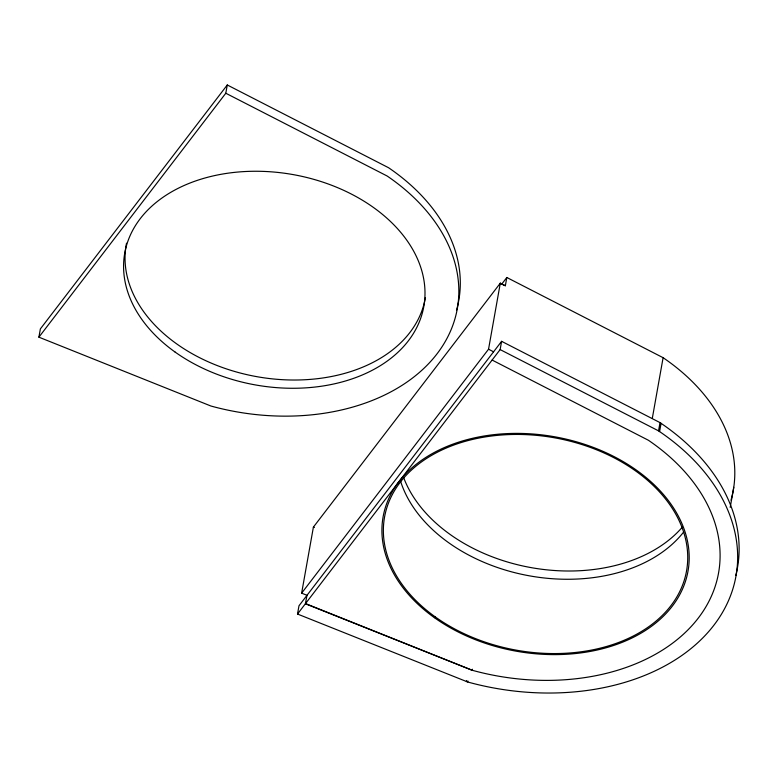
<?xml version="1.0" encoding="UTF-8"?>
<svg xmlns="http://www.w3.org/2000/svg" width="778" height="778" viewBox="0 0 778 778"><rect width="100%" height="100%" fill="white"/><g stroke="black" fill="none" stroke-linecap="round" stroke-linejoin="round"><path stroke-width="1.17" d="M227.273 84.977L225.805 93.234L387.143 176.013A199.372 140.234 10.1 0 1 437.051 353.805A199.372 140.234 10.1 0 1 210.916 406.019L38.9 337.166L40.368 328.919L227.273 84.977L388.611 167.756A199.372 140.234 10.1 0 1 456.511 310.208M297.517 614.037L305.375 603.777L307.009 595.306L501.606 341.328L660.016 422.61L661.067 423.329L659.598 431.586A217.072 152.683 10.1 0 1 713.941 625.152A217.072 152.683 10.1 0 1 467.724 682.005L297.517 614.037L298.985 605.78L306.843 595.52M307.009 595.306L301.631 593.157L313.398 527.105L500.303 283.163L505.35 285.75L506.818 277.493L663.109 357.695A199.372 140.234 10.1 0 1 731.009 500.147M301.631 593.157L488.545 349.215L500.303 283.163M492.114 360.058L648.405 440.26A199.372 140.234 10.1 0 1 698.313 618.043A199.372 140.234 10.1 0 1 472.178 670.257L305.54 603.563L500.137 349.585L501.606 341.328M466.411 681.635L466.596 680.604M467.724 682.005L467.909 680.974M472.363 669.226L472.178 670.257L305.375 603.777M652.353 418.068L663.109 357.695M659.598 431.586L658.548 430.866L660.016 422.61M730.202 507.382L733.761 487.31M38.9 337.166L225.805 93.234M501.645 284.242L506.818 277.493M313.398 527.105L314.409 527.513M500.137 283.387L505.35 285.75M500.137 349.585L658.548 430.866M488.545 349.215L493.583 351.802M425.41 297.507A151.904 106.849 10.1 0 1 256.293 376.571A151.904 106.849 10.1 0 1 126.522 243.213M682.335 527.153A153.373 107.879 10.1 0 1 531.131 567.619A153.373 107.879 10.1 0 1 403.5 477.206M661.067 423.329A217.072 152.683 10.1 0 1 735.793 575.467M683.658 532.006A153.373 107.879 10.1 0 1 529.38 575.827A153.373 107.879 10.1 0 1 400.466 480.892M175.069 352.035A151.904 106.849 10.1 0 0 422.143 313.729A151.904 106.849 10.1 0 0 225.639 173.533A151.904 106.849 10.1 0 0 175.069 352.035M434.406 617.674A154.851 108.92 10.1 0 0 686.284 578.628A154.851 108.92 10.1 0 0 485.958 435.709A154.851 108.92 10.1 0 0 434.406 617.674M435.369 616.973A153.373 107.879 10.1 0 0 684.844 578.297A153.373 107.879 10.1 0 0 486.435 436.74A153.373 107.879 10.1 0 0 435.369 616.973"/></g></svg>
